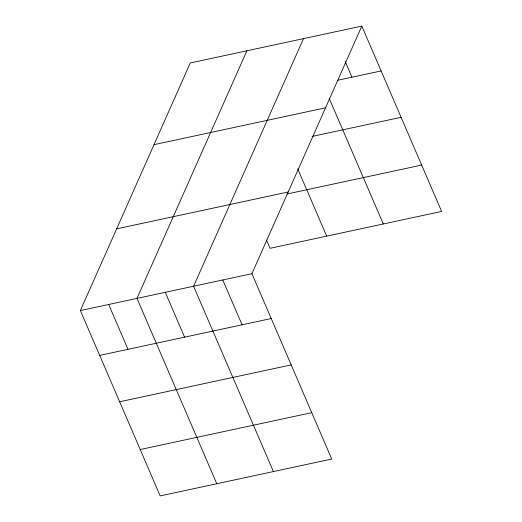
<?xml version="1.0" encoding="UTF-8"?>
<svg xmlns="http://www.w3.org/2000/svg" width="522" height="522" viewBox="0 0 522 522"><rect width="100%" height="100%" fill="white"/><g stroke="black" fill="none" stroke-linecap="round" stroke-linejoin="round"><path stroke-width="0.78" d="M361.811 26.1L251.917 273.698L331.731 459.034L160.189 495.9L80.368 310.564L190.269 62.966L361.811 26.1L441.632 211.436L270.089 248.302L266.546 240.074M246.88 50.804L136.979 298.401L216.8 483.731M303.491 38.635L193.59 286.232L273.404 471.568M337.773 80.257L381.125 70.94M154.003 144.679L325.545 107.806M312.104 136.431L401.092 117.3M116.634 228.858L288.183 191.992M287.074 193.995L421.665 165.069M80.368 310.564L251.917 273.698M99.682 355.404L271.225 318.537M119.649 401.77L291.191 364.898M140.222 449.533L311.764 412.667M345.205 61.511L351.958 77.204M329.238 98.43L383.305 223.971M297.729 168.874L326.694 236.133M222.75 279.962L242.064 324.801M165.285 292.313L184.592 337.153M108.674 304.483L127.988 349.322"/></g></svg>
